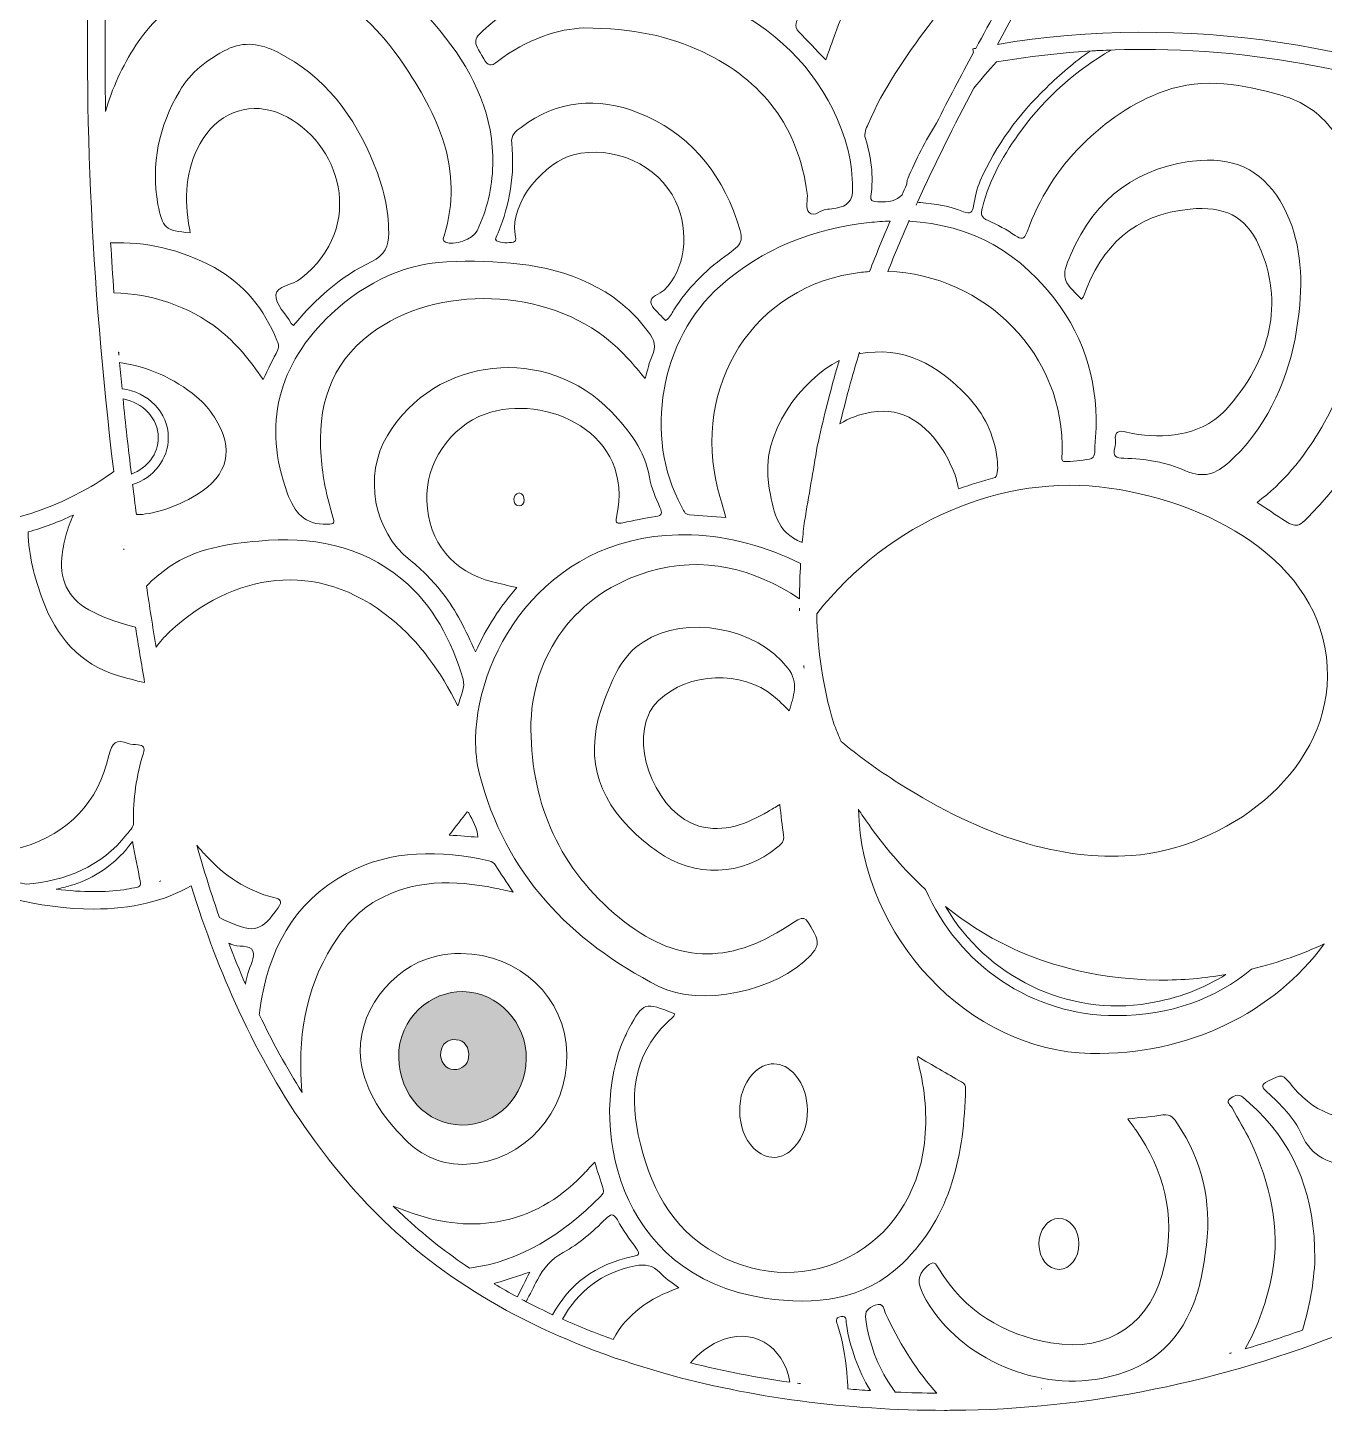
# Model space of a CAD drawing. Extents: x 705 to 8445, y -5934 to -84.
# Drawn here: x 1126 to 1759, y -5934 to -5258 of the extents above; entities that cross this region are included whole.
import ezdxf

# ---------------------------------------------------------------- set-up
doc = ezdxf.new("R2010")
doc.units = 0
doc.header["$MEASUREMENT"] = 0
doc.layers.add('Layer 1', color=7, linetype='Continuous')

# ---------------------------------------------------------------- blocks, each defined once
blk = doc.blocks.new('block 31')
at = {"layer": 'Layer 1', "lineweight": 0}
for points, knots in [([(2257.28, -3659.1), (2234.48, -3617.14), (2200.79, -3577.08), (2159.87, -3543.26), (2075.1, -3473.22), (1964.49, -3413.43), (1839.88, -3370.27), (1839.88, -3370.27), (1839.88, -3370.25), (1839.88, -3370.25), (1839.42, -3368.29), (1838.85, -3366.27), (1838.16, -3364.21), (1836.62, -3359.66), (1833.95, -3353.09), (1828.51, -3348.58), (1827.81, -3348), (1827.1, -3347.47), (1826.36, -3347), (1826.36, -3347), (1826.36, -3347), (1826.35, -3347), (1827.88, -3328.1), (1824.28, -3308.74), (1815.57, -3289.33), (1811.12, -3279.39), (1803.75, -3272.44), (1796.61, -3265.72), (1790.88, -3260.31), (1785.45, -3255.19), (1781.81, -3248.82), (1780.72, -3246.92), (1779.8, -3244.87), (1778.82, -3242.69), (1777.56, -3239.87), (1776.25, -3236.96), (1774.48, -3234.13), (1767.43, -3222.87), (1755.91, -3216.8), (1744.63, -3213.55), (1744.63, -3213.55), (1743.26, -3211.5), (1743.26, -3211.5), (1700.83, -3146.97), (1636.69, -3122.16), (1590.35, -3112.73), (1549.47, -3104.39), (1515.61, -3106.15), (1503.73, -3107.19), (1503.69, -3107.13), (1503.65, -3107.09), (1503.63, -3107.06), (1503.63, -3107.06), (1503.45, -3107.21), (1503.45, -3107.21), (1501.87, -3107.36), (1500.7, -3107.48), (1500, -3107.56), (1499.3, -3107.48), (1498.13, -3107.36), (1496.56, -3107.21), (1496.56, -3107.21), (1496.37, -3107.06), (1496.37, -3107.06), (1496.35, -3107.09), (1496.31, -3107.13), (1496.27, -3107.19), (1484.39, -3106.15), (1450.53, -3104.39), (1409.65, -3112.73), (1363.31, -3122.16), (1299.17, -3146.97), (1256.76, -3211.48), (1256.76, -3211.48), (1255.38, -3213.55), (1255.38, -3213.55), (1244.09, -3216.8), (1232.57, -3222.87), (1225.52, -3234.13), (1223.75, -3236.96), (1222.44, -3239.87), (1221.18, -3242.69), (1220.2, -3244.87), (1219.28, -3246.92), (1218.19, -3248.82), (1214.55, -3255.19), (1209.12, -3260.31), (1203.39, -3265.72), (1196.25, -3272.44), (1188.88, -3279.39), (1184.43, -3289.33), (1175.72, -3308.74), (1172.12, -3328.1), (1173.65, -3347), (1173.64, -3347), (1173.64, -3347), (1173.64, -3347), (1172.91, -3347.47), (1172.19, -3347.99), (1171.49, -3348.58), (1166.05, -3353.09), (1163.38, -3359.65), (1161.84, -3364.21), (1161.15, -3366.27), (1160.58, -3368.29), (1160.12, -3370.25), (1160.12, -3370.25), (1160.12, -3370.27), (1160.12, -3370.27), (1035.51, -3413.43), (924.9, -3473.22), (840.13, -3543.26), (799.22, -3577.08), (765.52, -3617.14), (742.72, -3659.1), (716.93, -3706.53), (704.78, -3755.81), (706.61, -3805.55), (708.34, -3852.44), (720.97, -3901.24), (744.18, -3950.56), (776.16, -4018.52), (826.78, -4084.15), (894.59, -4145.62), (939.27, -4186.12), (988.74, -4221.57), (1036.58, -4255.86), (1081.92, -4288.36), (1128.81, -4321.97), (1171.35, -4359.71), (1248.94, -4428.49), (1300.36, -4494.94), (1328.51, -4562.74), (1324.68, -4568.78), (1321.1, -4575.62), (1318.44, -4583.02), (1317.03, -4582.92), (1315.46, -4582.85), (1313.87, -4582.85), (1308, -4582.85), (1301.57, -4583.94), (1299.84, -4589.72), (1299.35, -4591.39), (1299.31, -4592.94), (1299.27, -4594.32), (1299.27, -4594.65), (1299.26, -4594.97), (1299.25, -4595.28), (1299.07, -4598.99), (1297.7, -4602.95), (1295.19, -4607.05), (1294.24, -4608.6), (1293.21, -4610.14), (1292.14, -4611.64), (1291.46, -4612.59), (1290.76, -4613.54), (1290.03, -4614.48), (1282.79, -4623.87), (1273.55, -4632.4), (1264.57, -4640.7), (1264.57, -4640.7), (1260.48, -4644.5), (1260.48, -4644.5), (1250.16, -4654.07), (1239.49, -4663.97), (1227.49, -4670.59), (1224.1, -4672.48), (1219.99, -4676.81), (1219.7, -4686.79), (1218.97, -4711.36), (1240.81, -4755.67), (1260.37, -4770.55), (1241.52, -4806.38), (1219.02, -4857.42), (1199.77, -4924.23), (1174.99, -5010.3), (1160.3, -5105.45), (1156.13, -5207.05), (1152.63, -5292.07), (1156.53, -5381.81), (1167.74, -5475.11), (1163.2, -5478.43), (1158.2, -5481.58), (1152.48, -5484.72), (1126.07, -5499.19), (1097.44, -5504.35), (1071.86, -5499.25), (1037.65, -5492.45), (1010.5, -5472.75), (991.16, -5440.72), (954.52, -5380.07), (953.85, -5285.76), (972.12, -5223.95), (991.72, -5157.67), (1030.95, -5091.38), (1095.59, -5015.32), (1100.04, -5010.08), (1104.54, -5004.87), (1109.05, -4999.66), (1133.44, -4971.39), (1158.65, -4942.17), (1176.47, -4908.58), (1200.61, -4863.05), (1206.18, -4814.98), (1191.73, -4776.7), (1191.73, -4776.7), (1181.23, -4748.9), (1181.23, -4748.9), (1181.23, -4748.9), (1183.66, -4778.52), (1183.66, -4778.52), (1186.59, -4814.26), (1171.98, -4846.76), (1159.22, -4867.74), (1139.1, -4900.81), (1110.97, -4928.95), (1083.75, -4956.17), (1072.54, -4967.4), (1060.93, -4979.02), (1050.06, -4990.8), (985.75, -5060.52), (939.06, -5124.07), (907.3, -5185.11), (864.56, -5267.19), (849.07, -5345.56), (861.27, -5418), (881.01, -5535.4), (980.35, -5627.87), (1070.03, -5667.42), (1102.26, -5681.63), (1132.31, -5688.81), (1157.87, -5688.81), (1176.42, -5688.81), (1192.6, -5685.03), (1205.52, -5677.4), (1205.52, -5677.42), (1205.52, -5677.42), (1205.52, -5677.42), (1212.39, -5699.36), (1220.21, -5719.79), (1228.89, -5738.56), (1249.15, -5782.32), (1274.96, -5818.69), (1305.6, -5846.65), (1339.33, -5877.45), (1383.39, -5900.64), (1436.58, -5915.59), (1478.92, -5927.49), (1526.09, -5933.71), (1573.63, -5933.71), (1577.09, -5933.71), (1580.56, -5933.68), (1584.02, -5933.61), (1715.27, -5931.1), (1847.15, -5876.35), (1945.85, -5783.41), (1983.5, -5747.95), (2012.68, -5707.49), (2030.23, -5666.4), (2050.52, -5618.94), (2055.69, -5571.02), (2045.64, -5523.97), (2025.77, -5431.09), (1963.25, -5354), (1869.6, -5306.89), (1787.63, -5265.67), (1689.88, -5251.14), (1599.49, -5266.42), (1605.66, -5255.1), (1611.89, -5243.86), (1618.09, -5232.7), (1636.91, -5198.83), (1656.35, -5163.79), (1673.14, -5127.91), (1710.23, -5048.64), (1732.26, -4977.48), (1740.49, -4910.34), (1745.6, -4868.73), (1747.15, -4816.91), (1734.72, -4770.08), (1753.98, -4755.61), (1775.54, -4712.46), (1775.54, -4687.69), (1775.54, -4687.28), (1775.54, -4686.88), (1775.53, -4686.48), (1775.23, -4676.52), (1771.13, -4672.21), (1767.74, -4670.33), (1755.74, -4663.73), (1745.07, -4653.85), (1734.75, -4644.31), (1734.75, -4644.31), (1730.65, -4640.52), (1730.65, -4640.52), (1719.35, -4630.12), (1707.67, -4619.36), (1700.02, -4606.97), (1697.52, -4602.89), (1696.16, -4598.95), (1695.98, -4595.25), (1695.96, -4594.94), (1695.95, -4594.61), (1695.95, -4594.29), (1695.92, -4592.92), (1695.87, -4591.37), (1695.38, -4589.7), (1693.66, -4583.98), (1687.32, -4582.87), (1681.49, -4582.85), (1678.84, -4575.53), (1675.29, -4568.75), (1671.49, -4562.74), (1699.63, -4494.94), (1751.06, -4428.49), (1828.65, -4359.71), (1871.19, -4321.97), (1918.08, -4288.36), (1963.42, -4255.86), (2011.26, -4221.57), (2060.73, -4186.12), (2105.41, -4145.62), (2173.22, -4084.15), (2223.84, -4018.52), (2255.82, -3950.56), (2279.03, -3901.24), (2291.66, -3852.45), (2293.39, -3805.55), (2295.22, -3755.81), (2283.07, -3706.53), (2257.28, -3659.1)], [0, 0, 0, 0, 1, 1, 1, 2, 2, 2, 3, 3, 3, 4, 4, 4, 5, 5, 5, 6, 6, 6, 7, 7, 7, 8, 8, 8, 9, 9, 9, 10, 10, 10, 11, 11, 11, 12, 12, 12, 13, 13, 13, 14, 14, 14, 15, 15, 15, 16, 16, 16, 17, 17, 17, 18, 18, 18, 19, 19, 19, 20, 20, 20, 21, 21, 21, 22, 22, 22, 23, 23, 23, 24, 24, 24, 25, 25, 25, 26, 26, 26, 27, 27, 27, 28, 28, 28, 29, 29, 29, 30, 30, 30, 31, 31, 31, 32, 32, 32, 33, 33, 33, 34, 34, 34, 35, 35, 35, 36, 36, 36, 37, 37, 37, 38, 38, 38, 39, 39, 39, 40, 40, 40, 41, 41, 41, 42, 42, 42, 43, 43, 43, 44, 44, 44, 45, 45, 45, 46, 46, 46, 47, 47, 47, 48, 48, 48, 49, 49, 49, 50, 50, 50, 51, 51, 51, 52, 52, 52, 53, 53, 53, 54, 54, 54, 55, 55, 55, 56, 56, 56, 57, 57, 57, 58, 58, 58, 59, 59, 59, 60, 60, 60, 61, 61, 61, 62, 62, 62, 63, 63, 63, 64, 64, 64, 65, 65, 65, 66, 66, 66, 67, 67, 67, 68, 68, 68, 69, 69, 69, 70, 70, 70, 71, 71, 71, 72, 72, 72, 73, 73, 73, 74, 74, 74, 75, 75, 75, 76, 76, 76, 77, 77, 77, 78, 78, 78, 79, 79, 79, 80, 80, 80, 81, 81, 81, 82, 82, 82, 83, 83, 83, 84, 84, 84, 85, 85, 85, 86, 86, 86, 87, 87, 87, 88, 88, 88, 89, 89, 89, 90, 90, 90, 91, 91, 91, 92, 92, 92, 93, 93, 93, 94, 94, 94, 95, 95, 95, 96, 96, 96, 97, 97, 97, 98, 98, 98, 99, 99, 99, 100, 100, 100, 101, 101, 101, 102, 102, 102, 103, 103, 103, 104, 104, 104, 105, 105, 105, 106, 106, 106, 107, 107, 107, 108, 108, 108, 109, 109, 109, 110, 110, 110, 110]), ([(1650.2, -5155.67), (1622.58, -5162.27), (1595.79, -5174.5), (1569.93, -5192.2), (1544.29, -5209.74), (1529.04, -5235.76), (1518.9, -5264.8), (1517.92, -5267.6), (1516.91, -5270.4), (1515.62, -5274.03), (1510.8, -5268.97), (1506.73, -5264.51), (1502.43, -5260.28), (1499.63, -5257.51), (1501.72, -5254.91), (1502.47, -5252.45), (1509.75, -5228.83), (1523.07, -5208.66), (1539.93, -5191.05), (1575.49, -5153.9), (1617.1, -5133.08), (1664.03, -5127.63), (1659.59, -5137.03), (1654.95, -5146.37), (1650.2, -5155.67)], [0, 0, 0, 0, 1, 1, 1, 2, 2, 2, 3, 3, 3, 4, 4, 4, 5, 5, 5, 6, 6, 6, 7, 7, 7, 8, 8, 8, 8]), ([(1610.79, -5228.66), (1603.5, -5241.78), (1596.16, -5254.99), (1588.93, -5268.35), (1588.46, -5268.44), (1587.98, -5268.53), (1587.5, -5268.63), (1587.5, -5268.63), (1587.85, -5270.34), (1587.85, -5270.34), (1581.69, -5281.75), (1575.63, -5293.25), (1569.74, -5304.88), (1564.36, -5313.45), (1559.64, -5322.52), (1555.69, -5332.17), (1555.62, -5332.36), (1555.49, -5332.54), (1555.47, -5332.73), (1555.38, -5333.55), (1555.25, -5334.31), (1555.1, -5335.01), (1554.36, -5336.62), (1553.62, -5338.22), (1552.89, -5339.83), (1550.41, -5342.8), (1546.33, -5343.62), (1541.11, -5343.33), (1538.32, -5343.16), (1537.33, -5342.93), (1537.69, -5340.33), (1539.04, -5330.76), (1537.84, -5321.46), (1535.01, -5312.32), (1534.19, -5309.7), (1535.39, -5307.62), (1536.33, -5305.4), (1543.71, -5288), (1554.44, -5272.66), (1565.62, -5257.6), (1580.94, -5236.96), (1599.58, -5219.96), (1621.52, -5206.59), (1622.26, -5206.13), (1623, -5205.69), (1623.74, -5205.26), (1619.42, -5213.11), (1615.09, -5220.91), (1610.79, -5228.66)], [0, 0, 0, 0, 1, 1, 1, 2, 2, 2, 3, 3, 3, 4, 4, 4, 5, 5, 5, 6, 6, 6, 7, 7, 7, 8, 8, 8, 9, 9, 9, 10, 10, 10, 11, 11, 11, 12, 12, 12, 13, 13, 13, 14, 14, 14, 15, 15, 15, 16, 16, 16, 16]), ([(1163.61, -5249.57), (1169.31, -5242.86), (1175.83, -5236.69), (1183.19, -5231.1), (1200.08, -5218.28), (1220.2, -5217.49), (1236.92, -5216.25), (1278.32, -5216.12), (1307.14, -5233.78), (1329.89, -5263.15), (1344.1, -5281.49), (1353.55, -5301.57), (1352.94, -5325.33), (1352.65, -5336.55), (1350.18, -5347.31), (1345.29, -5357.45), (1343.23, -5361.74), (1333.91, -5364.99), (1329.79, -5362.98), (1328.18, -5362.19), (1328.83, -5361.03), (1329.16, -5359.96), (1339.06, -5327.62), (1326.15, -5300.73), (1308.63, -5275.13), (1298.36, -5260.12), (1285.82, -5247.29), (1268.95, -5239.69), (1236.59, -5225.11), (1197.92, -5236.57), (1178.57, -5266.81), (1171.89, -5277.25), (1166.82, -5288.03), (1163.76, -5299.15), (1163.45, -5282.2), (1163.41, -5265.68), (1163.61, -5249.57)], [0, 0, 0, 0, 1, 1, 1, 2, 2, 2, 3, 3, 3, 4, 4, 4, 5, 5, 5, 6, 6, 6, 7, 7, 7, 8, 8, 8, 9, 9, 9, 10, 10, 10, 11, 11, 11, 12, 12, 12, 12]), ([(1520.65, -5346.4), (1519.26, -5346.62), (1517.86, -5346.87), (1516.45, -5346.91), (1513.3, -5346.99), (1510.2, -5351.06), (1507.55, -5348.6), (1505.35, -5346.54), (1506.98, -5342.43), (1506.56, -5339.26), (1502.25, -5306.83), (1484.96, -5283.99), (1455.55, -5270.11), (1439.07, -5262.32), (1421.69, -5258.51), (1397.5, -5258.39), (1385.63, -5258.72), (1369.32, -5263.68), (1355.22, -5274.82), (1351.97, -5277.38), (1350.6, -5276.98), (1348.55, -5273.54), (1342.95, -5264.14), (1342.82, -5264.26), (1351, -5257.22), (1370.47, -5240.41), (1393.06, -5231.62), (1418.75, -5233.54), (1439.88, -5235.11), (1459.63, -5241.9), (1477.77, -5253.36), (1502.37, -5268.88), (1518.97, -5290.14), (1526.58, -5318.27), (1528.23, -5324.33), (1528.61, -5330.51), (1528.77, -5336.8), (1528.91, -5342.85), (1526.13, -5345.56), (1520.65, -5346.4)], [0, 0, 0, 0, 1, 1, 1, 2, 2, 2, 3, 3, 3, 4, 4, 4, 5, 5, 5, 6, 6, 6, 7, 7, 7, 8, 8, 8, 9, 9, 9, 10, 10, 10, 11, 11, 11, 12, 12, 12, 13, 13, 13, 13]), ([(1249.94, -5300.72), (1235.24, -5294.02), (1220.26, -5298.82), (1211.51, -5312.41), (1203.27, -5325.19), (1202, -5339.13), (1204.3, -5353.71), (1204.54, -5355.26), (1204.81, -5356.81), (1205.07, -5358.43), (1192.93, -5357.44), (1191.46, -5356.12), (1189.36, -5344.59), (1185.76, -5324.84), (1189.86, -5306.46), (1199.79, -5289.35), (1205.2, -5280.03), (1213.68, -5273.66), (1223.12, -5268.85), (1231.3, -5264.7), (1239.76, -5266.18), (1247.61, -5270.12), (1271.03, -5281.86), (1285.45, -5301.51), (1295.02, -5325.19), (1299.36, -5335.9), (1302.15, -5347.02), (1302.07, -5358.69), (1302.03, -5364.89), (1300.28, -5369.45), (1293.8, -5372.52), (1278.67, -5379.68), (1266.37, -5390.72), (1255.61, -5403.74), (1254.78, -5403.02), (1254.59, -5402.91), (1254.5, -5402.75), (1251.75, -5398.08), (1246.7, -5393.26), (1246.95, -5388.75), (1247.2, -5384.37), (1255.13, -5384.07), (1259.17, -5380.86), (1291.52, -5355.2), (1278.42, -5313.7), (1249.94, -5300.72)], [0, 0, 0, 0, 1, 1, 1, 2, 2, 2, 3, 3, 3, 4, 4, 4, 5, 5, 5, 6, 6, 6, 7, 7, 7, 8, 8, 8, 9, 9, 9, 10, 10, 10, 11, 11, 11, 12, 12, 12, 13, 13, 13, 14, 14, 14, 15, 15, 15, 15]), ([(1670.71, -5268.88), (1702.98, -5268.88), (1735.49, -5272.48), (1767.16, -5279.52), (1767.14, -5279.51), (1767.13, -5279.51), (1767.12, -5279.5), (1768.6, -5279.83), (1770.07, -5280.16), (1771.54, -5280.51), (1770.08, -5280.18), (1768.61, -5279.84), (1767.16, -5279.52), (1787.92, -5294.73), (1800.44, -5316.78), (1804.19, -5344.38), (1812.06, -5402.42), (1793.29, -5452.96), (1753.14, -5495.47), (1745.85, -5503.18), (1745.54, -5502.89), (1736.98, -5497.2), (1733.64, -5494.98), (1730.29, -5492.77), (1726.39, -5490.18), (1752.18, -5470.63), (1764.68, -5443.16), (1775.56, -5414.71), (1781.28, -5399.76), (1786.14, -5384.45), (1784.98, -5368.19), (1783.43, -5346.21), (1776.44, -5325.99), (1763.16, -5308.2), (1756.91, -5299.81), (1748.4, -5294.17), (1738.55, -5291.4), (1719.65, -5286.11), (1700.71, -5282.14), (1681.03, -5289.22), (1665.4, -5294.84), (1652.45, -5303.99), (1640.88, -5315.42), (1628.66, -5327.49), (1619.91, -5341.92), (1613.99, -5357.97), (1612.5, -5362.03), (1611.26, -5361.75), (1608.19, -5359.74), (1603.99, -5356.99), (1599.58, -5354.42), (1594.95, -5352.5), (1591.4, -5351.03), (1591.4, -5349.41), (1592.23, -5346.11), (1595.73, -5331.92), (1602.87, -5319.7), (1611.41, -5308.09), (1623.27, -5291.95), (1637.92, -5279.19), (1655.02, -5269.19), (1651.62, -5269.31), (1648.21, -5269.47), (1644.82, -5269.68), (1637.23, -5274.93), (1630.21, -5281.06), (1623.43, -5287.58), (1609.7, -5300.77), (1598.81, -5315.71), (1591.13, -5333.05), (1589.4, -5336.97), (1588.55, -5341.12), (1587.86, -5345.29), (1587.36, -5348.37), (1586.22, -5349.6), (1583, -5348.22), (1576.29, -5345.31), (1569.07, -5344.35), (1561.89, -5343.67), (1561.34, -5343.62), (1560.85, -5343.54), (1560.43, -5343.45), (1560.2, -5343.92), (1559.99, -5344.4), (1559.76, -5344.88), (1559.98, -5344.4), (1560.19, -5343.92), (1560.41, -5343.45), (1560.42, -5343.45), (1560.42, -5343.45), (1560.43, -5343.45), (1569.03, -5324.55), (1578.36, -5306.03), (1588.01, -5287.78), (1591.52, -5283.36), (1595.18, -5279.1), (1598.99, -5275.01), (1622.45, -5270.91), (1646.5, -5268.88), (1670.71, -5268.88)], [0, 0, 0, 0, 1, 1, 1, 2, 2, 2, 3, 3, 3, 4, 4, 4, 5, 5, 5, 6, 6, 6, 7, 7, 7, 8, 8, 8, 9, 9, 9, 10, 10, 10, 11, 11, 11, 12, 12, 12, 13, 13, 13, 14, 14, 14, 15, 15, 15, 16, 16, 16, 17, 17, 17, 18, 18, 18, 19, 19, 19, 20, 20, 20, 21, 21, 21, 22, 22, 22, 23, 23, 23, 24, 24, 24, 25, 25, 25, 26, 26, 26, 27, 27, 27, 28, 28, 28, 29, 29, 29, 30, 30, 30, 31, 31, 31, 32, 32, 32, 33, 33, 33, 33]), ([(1362.17, -5314.69), (1361.72, -5310.5), (1364.27, -5308.87), (1366.74, -5306.96), (1384.39, -5293.4), (1404.3, -5292.03), (1423.95, -5299.78), (1447.99, -5309.26), (1463.89, -5327.66), (1472.15, -5352.29), (1475.8, -5363.16), (1475.45, -5363.39), (1466.32, -5369.98), (1456.43, -5377.1), (1448.08, -5385.8), (1441.43, -5396.07), (1440.25, -5397.9), (1439.5, -5400.09), (1437.34, -5401.26), (1436.6, -5400.55), (1436.28, -5400.28), (1436.03, -5399.99), (1433.96, -5397.5), (1430.56, -5395.2), (1430.2, -5392.49), (1429.79, -5389.36), (1434.48, -5388.57), (1436.68, -5386.46), (1446.84, -5376.76), (1449.32, -5358.19), (1442.27, -5343.05), (1433.96, -5325.21), (1411.54, -5315.37), (1392.41, -5320.32), (1378.84, -5323.83), (1361.17, -5342.98), (1363.89, -5359.34), (1364.1, -5360.55), (1364.93, -5362.58), (1363.05, -5362.95), (1360.32, -5363.49), (1357.28, -5363.62), (1354.82, -5362.3), (1353.58, -5361.62), (1355.03, -5359.71), (1355.54, -5358.48), (1361.28, -5344.41), (1363.79, -5329.81), (1362.17, -5314.69)], [0, 0, 0, 0, 1, 1, 1, 2, 2, 2, 3, 3, 3, 4, 4, 4, 5, 5, 5, 6, 6, 6, 7, 7, 7, 8, 8, 8, 9, 9, 9, 10, 10, 10, 11, 11, 11, 12, 12, 12, 13, 13, 13, 14, 14, 14, 15, 15, 15, 16, 16, 16, 16]), ([(1712.68, -5470.45), (1706.52, -5476.27), (1700.15, -5478.6), (1691.44, -5474.67), (1682.07, -5470.45), (1671.71, -5468.84), (1661.34, -5468.61), (1657.4, -5468.53), (1655.58, -5467.6), (1656.86, -5463.39), (1657.2, -5462.25), (1657.26, -5460.96), (1657.14, -5459.78), (1656.71, -5455.26), (1658.81, -5454.94), (1662.61, -5455.81), (1670.3, -5457.59), (1678.13, -5458.23), (1686.05, -5457.15), (1695.8, -5455.82), (1704.42, -5452.08), (1711.08, -5444.86), (1733.15, -5420.9), (1739.79, -5392.35), (1727.31, -5364.63), (1720.78, -5350.16), (1709.97, -5345.29), (1693.63, -5346.87), (1666.25, -5349.51), (1650.37, -5364.86), (1641.55, -5389.51), (1641.37, -5390), (1640.95, -5390.42), (1640.62, -5390.88), (1631.1, -5381.64), (1630.5, -5380.19), (1635.33, -5369.08), (1647.36, -5341.39), (1668.32, -5325.52), (1698.63, -5323.08), (1716.96, -5321.6), (1730.66, -5329.47), (1739.27, -5345.74), (1747.82, -5361.89), (1748.77, -5379.26), (1746.87, -5397.02), (1744.34, -5420.79), (1736.8, -5442.63), (1721.52, -5461.36), (1718.86, -5464.63), (1715.75, -5467.55), (1712.68, -5470.45)], [0, 0, 0, 0, 1, 1, 1, 2, 2, 2, 3, 3, 3, 4, 4, 4, 5, 5, 5, 6, 6, 6, 7, 7, 7, 8, 8, 8, 9, 9, 9, 10, 10, 10, 11, 11, 11, 12, 12, 12, 13, 13, 13, 14, 14, 14, 15, 15, 15, 16, 16, 16, 17, 17, 17, 17]), ([(1536.99, -5377.44), (1535.7, -5377.52), (1534.42, -5377.62), (1533.13, -5377.76), (1479.97, -5383.59), (1449.93, -5434.22), (1462.97, -5483.9), (1464.14, -5488.33), (1465.44, -5492.74), (1466.77, -5497.53), (1460.68, -5497.12), (1454.89, -5496.75), (1449.1, -5496.29), (1446.61, -5496.1), (1446.1, -5493.85), (1445.17, -5492.15), (1426.43, -5458.11), (1434.82, -5410.1), (1464, -5384.46), (1484.85, -5366.15), (1509.44, -5356.34), (1536.78, -5353.43), (1540.29, -5353.06), (1543.75, -5352.83), (1547.14, -5352.74), (1543.6, -5360.89), (1540.2, -5369.12), (1536.99, -5377.44)], [0, 0, 0, 0, 1, 1, 1, 2, 2, 2, 3, 3, 3, 4, 4, 4, 5, 5, 5, 6, 6, 6, 7, 7, 7, 8, 8, 8, 9, 9, 9, 9]), ([(1556.19, -5352.85), (1556.28, -5352.67), (1556.36, -5352.48), (1556.45, -5352.3), (1556.37, -5352.48), (1556.29, -5352.66), (1556.21, -5352.85), (1586.31, -5354.36), (1611.32, -5367.83), (1630.19, -5394.5), (1644.64, -5414.91), (1649.59, -5438.11), (1647.12, -5462.9), (1646.91, -5465.07), (1647.64, -5468.36), (1644.52, -5468.99), (1640.4, -5469.83), (1636.14, -5470.21), (1631.96, -5470.19), (1630.56, -5470.18), (1631, -5467.85), (1631.06, -5466.48), (1632.91, -5418.12), (1593.18, -5378.96), (1546.01, -5377.29), (1549.24, -5369.07), (1552.65, -5360.92), (1556.21, -5352.85), (1556.21, -5352.85), (1556.19, -5352.85), (1556.19, -5352.85)], [0, 0, 0, 0, 1, 1, 1, 2, 2, 2, 3, 3, 3, 4, 4, 4, 5, 5, 5, 6, 6, 6, 7, 7, 7, 8, 8, 8, 9, 9, 9, 10, 10, 10, 10]), ([(1166.23, -5363.37), (1183.32, -5362.77), (1200.26, -5366.4), (1216.9, -5375.48), (1231.45, -5383.4), (1241.24, -5395.75), (1247.47, -5411), (1248.08, -5412.48), (1248.75, -5413.91), (1247.89, -5415.62), (1245.56, -5420.21), (1243.33, -5424.86), (1240.72, -5430.18), (1234.31, -5420.65), (1227.52, -5412.29), (1218.87, -5405.55), (1204.32, -5394.2), (1185.99, -5388.17), (1167.81, -5387.78), (1167.22, -5379.56), (1166.7, -5371.42), (1166.23, -5363.37)], [0, 0, 0, 0, 1, 1, 1, 2, 2, 2, 3, 3, 3, 4, 4, 4, 5, 5, 5, 6, 6, 6, 7, 7, 7, 7]), ([(1269.03, -5467.77), (1269.78, -5477.85), (1271.79, -5487.73), (1274.85, -5497.34), (1275.82, -5500.4), (1275.51, -5500.67), (1272.12, -5500.81), (1260.92, -5501.26), (1256.06, -5495.15), (1252.51, -5485.45), (1240.53, -5452.77), (1247.75, -5422.56), (1274.14, -5398.05), (1291.3, -5382.11), (1310.97, -5372.72), (1334.98, -5372.41), (1359.06, -5372.1), (1382.55, -5373.51), (1404.25, -5385.26), (1414.16, -5390.62), (1422.33, -5397.96), (1429.08, -5406.99), (1431.85, -5410.68), (1432.92, -5414.16), (1430.81, -5418.62), (1429.3, -5421.8), (1428.65, -5425.37), (1427.36, -5429.6), (1421.82, -5422.93), (1416.65, -5416.87), (1410.52, -5411.69), (1379.13, -5385.26), (1325.79, -5383.31), (1293.17, -5407.8), (1273.15, -5422.83), (1267.26, -5443.86), (1269.03, -5467.77)], [0, 0, 0, 0, 1, 1, 1, 2, 2, 2, 3, 3, 3, 4, 4, 4, 5, 5, 5, 6, 6, 6, 7, 7, 7, 8, 8, 8, 9, 9, 9, 10, 10, 10, 11, 11, 11, 12, 12, 12, 12]), ([(1170.27, -5418.28), (1170.22, -5417.8), (1170.17, -5417.32), (1170.13, -5416.84), (1170.13, -5416.84), (1170.15, -5416.84), (1170.15, -5416.84), (1170.18, -5417.32), (1170.22, -5417.8), (1170.27, -5418.28)], [0, 0, 0, 0, 1, 1, 1, 2, 2, 2, 3, 3, 3, 3]), ([(1301.45, -5457.42), (1324.74, -5418.56), (1379.25, -5412.79), (1410.92, -5445.98), (1419.6, -5455.06), (1427.29, -5464.78), (1429.45, -5477.88), (1430.29, -5482.98), (1432.64, -5487.86), (1434.63, -5492.69), (1435.7, -5495.3), (1435.9, -5496.59), (1432.53, -5497.07), (1427.15, -5497.84), (1421.82, -5498.96), (1416.5, -5500.1), (1414, -5500.63), (1412.58, -5500.72), (1413.35, -5497.37), (1422.82, -5456), (1378.36, -5436.6), (1349.18, -5446.99), (1332.18, -5453.04), (1319.82, -5471.49), (1320.69, -5489.44), (1321.68, -5509.79), (1333.33, -5524.1), (1352.86, -5528.98), (1356.5, -5529.89), (1360.16, -5530.72), (1364.69, -5531.81), (1356.36, -5541.34), (1349.99, -5551.23), (1344.52, -5563.18), (1339.55, -5552.4), (1335.08, -5543.03), (1328.64, -5534.75), (1323.9, -5528.66), (1318.61, -5523.2), (1312.54, -5518.42), (1294.62, -5504.39), (1289.69, -5477.05), (1301.45, -5457.42)], [0, 0, 0, 0, 1, 1, 1, 2, 2, 2, 3, 3, 3, 4, 4, 4, 5, 5, 5, 6, 6, 6, 7, 7, 7, 8, 8, 8, 9, 9, 9, 10, 10, 10, 11, 11, 11, 12, 12, 12, 13, 13, 13, 14, 14, 14, 14]), ([(1531.86, -5417.62), (1531.94, -5417.36), (1532.02, -5417.09), (1532.11, -5416.84), (1532.02, -5417.11), (1531.95, -5417.36), (1531.87, -5417.62), (1553.57, -5413.47), (1570.44, -5422.96), (1584.85, -5438.27), (1592.87, -5446.78), (1598.02, -5457.05), (1599.34, -5468.92), (1599.85, -5473.54), (1599.79, -5476.12), (1598.39, -5478.05), (1592.38, -5479.54), (1586.43, -5481.4), (1580.57, -5483.6), (1579.9, -5481.57), (1579.63, -5478.72), (1578.78, -5476.69), (1577.06, -5472.62), (1575.38, -5468.43), (1572.96, -5464.77), (1564.69, -5452.27), (1554.02, -5443.45), (1537.87, -5446.13), (1532.02, -5447.11), (1526.93, -5449.02), (1522.57, -5451.75), (1524.46, -5443.95), (1526.42, -5436.54), (1528.32, -5429.66), (1529.45, -5425.63), (1530.64, -5421.62), (1531.87, -5417.62), (1531.87, -5417.62), (1531.86, -5417.62), (1531.86, -5417.62)], [0, 0, 0, 0, 1, 1, 1, 2, 2, 2, 3, 3, 3, 4, 4, 4, 5, 5, 5, 6, 6, 6, 7, 7, 7, 8, 8, 8, 9, 9, 9, 10, 10, 10, 11, 11, 11, 12, 12, 12, 13, 13, 13, 13]), ([(1194.41, -5458.44), (1194.33, -5446.18), (1184.55, -5436.18), (1171.79, -5434.62), (1171.38, -5430.35), (1170.97, -5426.09), (1170.59, -5421.86), (1184.4, -5423.8), (1197.03, -5429.34), (1208.24, -5438.56), (1211.69, -5441.39), (1214.53, -5444.81), (1216.92, -5448.58), (1226.81, -5464.2), (1223.91, -5476.73), (1208.19, -5486.45), (1197.69, -5492.94), (1186.05, -5496.16), (1178.83, -5496.14), (1178.19, -5491.21), (1177.58, -5486.32), (1176.97, -5481.44), (1187.17, -5478.12), (1194.47, -5469.08), (1194.41, -5458.44)], [0, 0, 0, 0, 1, 1, 1, 2, 2, 2, 3, 3, 3, 4, 4, 4, 5, 5, 5, 6, 6, 6, 7, 7, 7, 8, 8, 8, 8]), ([(1504.13, -5509.67), (1491.24, -5505.17), (1489.83, -5493.11), (1487.85, -5482.12), (1483.23, -5456.55), (1503.87, -5430.12), (1522.18, -5420.89), (1521.54, -5423.07), (1520.89, -5425.24), (1520.28, -5427.43), (1517.31, -5438.11), (1514.25, -5450), (1511.51, -5462.74), (1509.44, -5474.91), (1507.35, -5487.08), (1505.27, -5499.25), (1504.84, -5502.69), (1504.46, -5506.16), (1504.13, -5509.67)], [0, 0, 0, 0, 1, 1, 1, 2, 2, 2, 3, 3, 3, 4, 4, 4, 5, 5, 5, 6, 6, 6, 6]), ([(1172.28, -5439.62), (1181.99, -5441.34), (1189.43, -5449.11), (1189.51, -5458.42), (1189.59, -5466.45), (1184.11, -5473.44), (1176.36, -5476.39), (1174.86, -5463.97), (1173.5, -5451.71), (1172.28, -5439.62)], [0, 0, 0, 0, 1, 1, 1, 2, 2, 2, 3, 3, 3, 3]), ([(1665.05, -5662.68), (1630.64, -5665.32), (1592.48, -5653.52), (1551.63, -5627.58), (1540.57, -5620.55), (1531.25, -5613.81), (1523.18, -5606.99), (1521.91, -5604.12), (1520.96, -5601.81), (1520.34, -5600.2), (1519.71, -5598.59), (1519.4, -5597.67), (1519.38, -5597.61), (1514.14, -5580.32), (1511.72, -5562.38), (1511.23, -5544.54), (1546.46, -5499.72), (1602.22, -5475.68), (1654.06, -5483.13), (1707.51, -5490.84), (1761.24, -5522.33), (1760.76, -5575.29), (1760.33, -5623.19), (1710.93, -5659.14), (1665.05, -5662.68)], [0, 0, 0, 0, 1, 1, 1, 2, 2, 2, 3, 3, 3, 4, 4, 4, 5, 5, 5, 6, 6, 6, 7, 7, 7, 8, 8, 8, 8]), ([(1368.31, -5489.05), (1368.29, -5490.59), (1367.33, -5491.83), (1365.78, -5491.82), (1363.75, -5491.79), (1363.18, -5490.06), (1363.3, -5488.44), (1363.38, -5487.08), (1364.06, -5485.76), (1365.85, -5485.55), (1367.61, -5486), (1368.32, -5487.38), (1368.31, -5489.05)], [0, 0, 0, 0, 1, 1, 1, 2, 2, 2, 3, 3, 3, 4, 4, 4, 4]), ([(1169.63, -5574.69), (1151.02, -5569.24), (1139.65, -5555.62), (1133.07, -5537.92), (1129.03, -5527.07), (1126.05, -5516), (1125.93, -5504.61), (1133.35, -5502.51), (1140.74, -5499.74), (1148, -5496.33), (1146.51, -5499.57), (1145.28, -5502.94), (1144.34, -5506.42), (1143.41, -5509.91), (1142.77, -5513.51), (1142.41, -5517.22), (1141.26, -5529.42), (1146.5, -5538.37), (1157.51, -5543.69), (1164.28, -5546.95), (1171.24, -5549.44), (1178.35, -5551.14), (1179.79, -5560.11), (1181.28, -5569.11), (1182.83, -5578.13), (1178.44, -5577.3), (1174, -5575.97), (1169.63, -5574.69)], [0, 0, 0, 0, 1, 1, 1, 2, 2, 2, 3, 3, 3, 4, 4, 4, 5, 5, 5, 6, 6, 6, 7, 7, 7, 8, 8, 8, 9, 9, 9, 9]), ([(1434.12, -5726.65), (1390.44, -5704.3), (1359.04, -5671.57), (1346.45, -5622.97), (1344.99, -5617.33), (1344.48, -5611.46), (1344.54, -5605.58), (1345.3, -5561.34), (1381.24, -5503.64), (1450.07, -5506.03), (1469.16, -5506.7), (1486.72, -5511.93), (1503.35, -5519.93), (1502.99, -5525.67), (1502.82, -5531.45), (1502.82, -5537.26), (1480.34, -5522.42), (1456.01, -5516.03), (1429.15, -5523.96), (1394.07, -5534.3), (1371.28, -5564.39), (1371.56, -5601.05), (1371.86, -5638.13), (1385.96, -5669.49), (1414.86, -5693.16), (1442.04, -5715.43), (1467.8, -5716.24), (1497.18, -5697.1), (1505.54, -5691.66), (1505.2, -5691.85), (1510, -5700.39), (1512.61, -5705.05), (1511.58, -5707.83), (1508.26, -5711.41), (1491.71, -5729.12), (1453.99, -5736.83), (1434.12, -5726.65)], [0, 0, 0, 0, 1, 1, 1, 2, 2, 2, 3, 3, 3, 4, 4, 4, 5, 5, 5, 6, 6, 6, 7, 7, 7, 8, 8, 8, 9, 9, 9, 10, 10, 10, 11, 11, 11, 12, 12, 12, 12]), ([(1195, -5553.46), (1192.46, -5555.84), (1190.27, -5558.33), (1188.42, -5560.92), (1186.77, -5550.86), (1185.2, -5540.9), (1183.74, -5531.03), (1187, -5527.66), (1190.7, -5524.51), (1194.9, -5521.63), (1208.02, -5512.65), (1223.29, -5510.38), (1238.59, -5509.03), (1264.08, -5506.8), (1288.14, -5510.73), (1308.57, -5527.71), (1324.02, -5540.57), (1332.78, -5557.64), (1338.4, -5576.52), (1339.59, -5580.52), (1337.37, -5584.32), (1335.91, -5589.6), (1327.28, -5572.54), (1317.16, -5558.38), (1303.35, -5547.07), (1266.79, -5517.1), (1225.49, -5524.96), (1195, -5553.46)], [0, 0, 0, 0, 1, 1, 1, 2, 2, 2, 3, 3, 3, 4, 4, 4, 5, 5, 5, 6, 6, 6, 7, 7, 7, 8, 8, 8, 9, 9, 9, 9]), ([(1172.71, -5513.41), (1172.69, -5513.23), (1172.66, -5513.07), (1172.64, -5512.89), (1172.65, -5512.95), (1172.66, -5513.02), (1172.68, -5513.08), (1172.69, -5513.19), (1172.7, -5513.31), (1172.71, -5513.41)], [0, 0, 0, 0, 1, 1, 1, 2, 2, 2, 3, 3, 3, 3]), ([(1453.62, -5648.26), (1466.06, -5651.79), (1477.02, -5647.15), (1487.57, -5641.12), (1489.27, -5640.14), (1490.92, -5639.08), (1493.18, -5637.7), (1493.83, -5643.16), (1494.33, -5648.06), (1495.02, -5652.93), (1495.41, -5655.57), (1493.97, -5656.99), (1492.19, -5658.47), (1474.81, -5672.85), (1451.68, -5673.78), (1433.38, -5660.68), (1429.79, -5658.1), (1426.24, -5655.38), (1422.99, -5652.38), (1402.73, -5633.75), (1397.59, -5612.22), (1407.52, -5586.53), (1411.66, -5575.81), (1415.98, -5565.12), (1426.36, -5558.38), (1447.35, -5544.77), (1481.83, -5551.27), (1497.07, -5571.06), (1502.82, -5578.53), (1499.76, -5584.75), (1497.78, -5591.97), (1495.02, -5589.38), (1492.7, -5586.95), (1490.15, -5584.82), (1474.85, -5572.02), (1448.29, -5573.06), (1433.95, -5586.94), (1432.05, -5588.78), (1430.45, -5590.81), (1429.3, -5593.22), (1420.47, -5611.63), (1434.07, -5642.72), (1453.62, -5648.26)], [0, 0, 0, 0, 1, 1, 1, 2, 2, 2, 3, 3, 3, 4, 4, 4, 5, 5, 5, 6, 6, 6, 7, 7, 7, 8, 8, 8, 9, 9, 9, 10, 10, 10, 11, 11, 11, 12, 12, 12, 13, 13, 13, 14, 14, 14, 14]), ([(1502.86, -5543.19), (1502.86, -5543.19), (1502.85, -5543.19), (1502.85, -5543.18), (1502.83, -5542.73), (1502.83, -5542.27), (1502.82, -5541.82), (1502.83, -5542.27), (1502.85, -5542.74), (1502.86, -5543.19)], [0, 0, 0, 0, 1, 1, 1, 2, 2, 2, 3, 3, 3, 3]), ([(1182.22, -5612.62), (1178.9, -5623.69), (1177.04, -5635), (1177.41, -5646.61), (1177.48, -5649.15), (1175.53, -5650.51), (1174.19, -5652.2), (1161.38, -5668.51), (1144.21, -5674.91), (1125, -5676.68), (1125, -5676.68), (1124.99, -5676.68), (1124.99, -5676.68), (1108.75, -5673.32), (1091.37, -5667.69), (1073.4, -5659.77), (1067.33, -5657.08), (1061.21, -5654.16), (1055.07, -5650.99), (1054.69, -5650.15), (1054.32, -5649.31), (1053.99, -5648.43), (1042.87, -5619.86), (1043.46, -5592.35), (1063.21, -5567.27), (1071.18, -5557.14), (1082, -5551.73), (1094.83, -5550.16), (1098.53, -5549.71), (1101.15, -5550.23), (1102.3, -5554.19), (1103.42, -5558.05), (1108.02, -5561.57), (1106.72, -5564.85), (1105.87, -5566.99), (1100, -5567.05), (1096.45, -5568.25), (1084.21, -5572.36), (1075.58, -5580.43), (1071.48, -5592.71), (1066.56, -5607.4), (1066.97, -5622.19), (1073.06, -5636.48), (1081.61, -5656.52), (1101.45, -5665.29), (1123.23, -5658.62), (1145.7, -5651.74), (1160.11, -5636.75), (1165.37, -5613.8), (1166.79, -5607.58), (1168.94, -5605.63), (1174.86, -5607.91), (1176.31, -5608.47), (1178.02, -5608.47), (1179.63, -5608.59), (1182.34, -5608.79), (1183, -5610.04), (1182.22, -5612.62)], [0, 0, 0, 0, 1, 1, 1, 2, 2, 2, 3, 3, 3, 4, 4, 4, 5, 5, 5, 6, 6, 6, 7, 7, 7, 8, 8, 8, 9, 9, 9, 10, 10, 10, 11, 11, 11, 12, 12, 12, 13, 13, 13, 14, 14, 14, 15, 15, 15, 16, 16, 16, 17, 17, 17, 18, 18, 18, 19, 19, 19, 19]), ([(1505.07, -5571.15), (1505.01, -5570.7), (1504.95, -5570.28), (1504.89, -5569.83), (1504.89, -5569.83), (1504.9, -5569.82), (1504.9, -5569.82), (1504.96, -5570.26), (1505.01, -5570.7), (1505.07, -5571.15)], [0, 0, 0, 0, 1, 1, 1, 2, 2, 2, 3, 3, 3, 3]), ([(1531.59, -5640.07), (1532.36, -5641.24), (1533.13, -5642.42), (1533.93, -5643.61), (1541.22, -5654.44), (1551.26, -5667.15), (1564.34, -5679.22), (1580.49, -5715.99), (1616.29, -5741.04), (1657.65, -5740.88), (1684.12, -5740.77), (1706.06, -5732.75), (1723.67, -5718.22), (1736.9, -5715), (1748.79, -5710.59), (1759.2, -5705.86), (1734.68, -5739.22), (1693.03, -5760.25), (1645.04, -5759.34), (1585.57, -5758.21), (1533.13, -5702.41), (1531.59, -5640.07)], [0, 0, 0, 0, 1, 1, 1, 2, 2, 2, 3, 3, 3, 4, 4, 4, 5, 5, 5, 6, 6, 6, 7, 7, 7, 7]), ([(1341.3, -5641.75), (1342.88, -5645.68), (1345.65, -5649.19), (1345.59, -5653.72), (1341.32, -5653.4), (1337.04, -5653.08), (1331.66, -5652.67), (1335.06, -5648.26), (1337.75, -5644.76), (1340.39, -5641.34), (1340.95, -5641.59), (1341.24, -5641.62), (1341.3, -5641.75)], [0, 0, 0, 0, 1, 1, 1, 2, 2, 2, 3, 3, 3, 4, 4, 4, 4]), ([(1177.91, -5678.42), (1176.14, -5678.7), (1174.39, -5679.04), (1172.65, -5679.38), (1167.98, -5679.99), (1163.08, -5680.3), (1157.98, -5680.3), (1152.13, -5680.3), (1146, -5679.9), (1139.65, -5679.11), (1141.93, -5678.58), (1144.21, -5678.01), (1146.49, -5677.37), (1156.58, -5674.49), (1165.18, -5668.91), (1172.44, -5661.32), (1173.79, -5659.91), (1174.91, -5658.28), (1176.91, -5655.77), (1178.38, -5663.37), (1179.39, -5669.24), (1180.69, -5675.05), (1181.29, -5677.72), (1179.97, -5678.08), (1177.91, -5678.42)], [0, 0, 0, 0, 1, 1, 1, 2, 2, 2, 3, 3, 3, 4, 4, 4, 5, 5, 5, 6, 6, 6, 7, 7, 7, 8, 8, 8, 8]), ([(1219.41, -5693), (1215.46, -5681.69), (1211.77, -5669.92), (1208.35, -5657.69), (1209.71, -5659.32), (1211.11, -5660.93), (1212.56, -5662.5), (1221.78, -5672.46), (1232.68, -5679.9), (1246.03, -5683.24), (1249.25, -5684.04), (1250.38, -5684.79), (1248, -5688.22), (1240.07, -5699.58), (1236.72, -5700.82), (1223.76, -5695.12), (1222.26, -5694.46), (1220.83, -5693.74), (1219.41, -5693)], [0, 0, 0, 0, 1, 1, 1, 2, 2, 2, 3, 3, 3, 4, 4, 4, 5, 5, 5, 6, 6, 6, 6]), ([(1277.25, -5702.65), (1262.46, -5723.86), (1257.91, -5747.81), (1259.34, -5773.28), (1259.44, -5775.02), (1259.6, -5776.74), (1259.81, -5778.45), (1252.31, -5766.56), (1245.34, -5753.9), (1238.87, -5740.41), (1238.96, -5739.61), (1239.06, -5738.8), (1239.18, -5737.99), (1243.07, -5709.39), (1255.18, -5685.62), (1281.47, -5671.41), (1303.61, -5659.45), (1327.23, -5660.22), (1351.07, -5665.2), (1352.55, -5665.51), (1353.55, -5666.39), (1354.36, -5667.63), (1356.88, -5671.5), (1359.44, -5675.34), (1362.91, -5680.59), (1359.11, -5679.73), (1356.57, -5679.1), (1354, -5678.58), (1333.97, -5674.56), (1314.37, -5674.27), (1295.83, -5684.78), (1288.06, -5689.18), (1282.19, -5695.57), (1277.25, -5702.65)], [0, 0, 0, 0, 1, 1, 1, 2, 2, 2, 3, 3, 3, 4, 4, 4, 5, 5, 5, 6, 6, 6, 7, 7, 7, 8, 8, 8, 9, 9, 9, 10, 10, 10, 11, 11, 11, 11]), ([(1190.81, -5675.1), (1190.57, -5675.18), (1190.32, -5675.28), (1190.07, -5675.35), (1190.32, -5675.27), (1190.57, -5675.17), (1190.81, -5675.09), (1190.81, -5675.09), (1190.81, -5675.1), (1190.81, -5675.1)], [0, 0, 0, 0, 1, 1, 1, 2, 2, 2, 3, 3, 3, 3]), ([(1574.09, -5687.56), (1585.15, -5696.39), (1598.01, -5704.47), (1612.83, -5710.69), (1618.43, -5713.04), (1643.68, -5723.22), (1678.51, -5723.5), (1690.01, -5723.6), (1700.9, -5722.59), (1711.15, -5720.81), (1700.18, -5727.69), (1687.65, -5732.45), (1673.48, -5734.84), (1633.61, -5741.54), (1594.06, -5721.74), (1574.09, -5687.56)], [0, 0, 0, 0, 1, 1, 1, 2, 2, 2, 3, 3, 3, 4, 4, 4, 5, 5, 5, 5]), ([(1233.32, -5720.25), (1232.86, -5721.98), (1232.44, -5723.7), (1232.04, -5725.44), (1229.24, -5718.97), (1226.56, -5712.32), (1223.99, -5705.51), (1224.3, -5705.66), (1224.61, -5705.79), (1224.92, -5705.94), (1228.51, -5707.66), (1234.26, -5705.94), (1235.75, -5709.39), (1236.95, -5712.15), (1234.33, -5716.58), (1233.32, -5720.25)], [0, 0, 0, 0, 1, 1, 1, 2, 2, 2, 3, 3, 3, 4, 4, 4, 5, 5, 5, 5]), ([(1806.48, -5728.32), (1802.34, -5725.08), (1797.52, -5723.78), (1792.55, -5723.07), (1788.18, -5722.47), (1787.77, -5720.95), (1790.58, -5717.85), (1791.38, -5716.97), (1791.72, -5715.69), (1792.51, -5714.78), (1795.39, -5711.43), (1794.98, -5704.71), (1799.27, -5703.96), (1804.99, -5702.96), (1811.31, -5704.15), (1817.16, -5705.37), (1830.18, -5708.09), (1838.38, -5717.37), (1844.9, -5728.05), (1852.95, -5741.23), (1857.53, -5755.78), (1855.65, -5771.28), (1853.33, -5790.47), (1841.67, -5802.9), (1823.97, -5809.82), (1813.57, -5813.9), (1802.67, -5815.86), (1790.36, -5816.17), (1785.23, -5816.54), (1779.08, -5815.68), (1772.91, -5814.8), (1762.15, -5813.26), (1753.02, -5810.09), (1748.03, -5798.74), (1744.49, -5790.67), (1737.85, -5784.26), (1731.3, -5778.22), (1728.92, -5776.02), (1727.77, -5774.88), (1731.67, -5772.91), (1739, -5769.24), (1738.62, -5769.21), (1743.92, -5775.73), (1755.63, -5790.17), (1771.87, -5793.43), (1789.16, -5792.23), (1806.56, -5791.01), (1815.06, -5784.22), (1818.9, -5770.43), (1823.38, -5754.37), (1818.36, -5737.62), (1806.48, -5728.32)], [0, 0, 0, 0, 1, 1, 1, 2, 2, 2, 3, 3, 3, 4, 4, 4, 5, 5, 5, 6, 6, 6, 7, 7, 7, 8, 8, 8, 9, 9, 9, 10, 10, 10, 11, 11, 11, 12, 12, 12, 13, 13, 13, 14, 14, 14, 15, 15, 15, 16, 16, 16, 17, 17, 17, 17]), ([(1288.54, -5762.94), (1285.36, -5739.86), (1303.57, -5717.36), (1324.33, -5712.09), (1328.85, -5710.93), (1333.43, -5710.38), (1337.26, -5710.53), (1366.35, -5710.79), (1388.55, -5732.18), (1389.13, -5759.68), (1389.71, -5788.21), (1368.24, -5812.08), (1340.33, -5813.5), (1328.45, -5814.11), (1318.14, -5809.53), (1309.93, -5801.16), (1299.41, -5790.44), (1290.71, -5778.73), (1288.54, -5762.94)], [0, 0, 0, 0, 1, 1, 1, 2, 2, 2, 3, 3, 3, 4, 4, 4, 5, 5, 5, 6, 6, 6, 6]), ([(1485.77, -5878.87), (1413.01, -5868), (1398.72, -5792.45), (1417.58, -5750.99), (1418.17, -5749.72), (1418.82, -5748.46), (1419.49, -5747.21), (1426.48, -5734.24), (1427.14, -5734.03), (1441.87, -5740.02), (1441.66, -5740.48), (1441.56, -5741.08), (1441.22, -5741.38), (1422.89, -5756.87), (1419.36, -5777.05), (1424.04, -5799.11), (1429.18, -5823.33), (1439.41, -5844.63), (1462.38, -5857.32), (1506.59, -5881.78), (1557.92, -5854.36), (1563.81, -5803.31), (1565.33, -5790.05), (1564.14, -5777.16), (1560.88, -5764.33), (1560.64, -5763.38), (1560.48, -5762.41), (1560.31, -5761.43), (1560.29, -5761.28), (1560.48, -5761.07), (1560.56, -5760.9), (1567.68, -5765.04), (1574.78, -5769.22), (1581.94, -5773.28), (1583.4, -5774.1), (1584.02, -5775.14), (1583.97, -5776.64), (1583.17, -5808.51), (1577.22, -5838.76), (1553.12, -5861.91), (1534.18, -5880.11), (1510.48, -5882.55), (1485.77, -5878.87)], [0, 0, 0, 0, 1, 1, 1, 2, 2, 2, 3, 3, 3, 4, 4, 4, 5, 5, 5, 6, 6, 6, 7, 7, 7, 8, 8, 8, 9, 9, 9, 10, 10, 10, 11, 11, 11, 12, 12, 12, 13, 13, 13, 14, 14, 14, 14]), ([(1506.78, -5787.1), (1506.53, -5793.81), (1504.89, -5799.96), (1500.42, -5805.03), (1494.55, -5811.66), (1486.58, -5811.83), (1480.33, -5805.56), (1471.57, -5796.82), (1471.28, -5778.61), (1479.78, -5769.51), (1486.21, -5762.61), (1494.49, -5762.71), (1500.72, -5769.84), (1505.03, -5774.79), (1506.44, -5780.81), (1506.78, -5787.1)], [0, 0, 0, 0, 1, 1, 1, 2, 2, 2, 3, 3, 3, 4, 4, 4, 5, 5, 5, 5]), ([(1748.5, -5894.53), (1739.27, -5897.84), (1729.97, -5900.89), (1720.6, -5903.67), (1726.77, -5892.4), (1731.29, -5880.24), (1733.74, -5867.07), (1737.94, -5844.54), (1732.68, -5822.97), (1723.18, -5802.44), (1720.57, -5796.78), (1717.13, -5791.51), (1714.23, -5785.99), (1713.5, -5784.61), (1710.79, -5783.18), (1713.03, -5781.52), (1714.77, -5780.25), (1717.19, -5778.67), (1719.61, -5780.87), (1722, -5783.04), (1724.48, -5785.1), (1726.76, -5787.38), (1745.96, -5806.52), (1754.51, -5829.95), (1754.63, -5859.73), (1754.08, -5871.7), (1752.04, -5883.34), (1748.5, -5894.53)], [0, 0, 0, 0, 1, 1, 1, 2, 2, 2, 3, 3, 3, 4, 4, 4, 5, 5, 5, 6, 6, 6, 7, 7, 7, 8, 8, 8, 9, 9, 9, 9]), ([(1701.58, -5853.04), (1700.38, -5862.65), (1698.91, -5872.22), (1695.44, -5881.31), (1687.49, -5902.16), (1672.25, -5913.97), (1650.44, -5918.12), (1616.52, -5924.56), (1578.4, -5906.67), (1563.25, -5877.07), (1560.54, -5871.77), (1560.12, -5867.95), (1565.07, -5863.5), (1568.5, -5860.42), (1569.13, -5861.63), (1570.88, -5864.54), (1583.37, -5885.25), (1602.34, -5896.69), (1625.6, -5900.73), (1654.37, -5905.71), (1675.18, -5890.99), (1681.37, -5862.05), (1686.47, -5838.18), (1680.92, -5816.51), (1667.1, -5796.71), (1665.98, -5795.1), (1664.8, -5793.55), (1663.2, -5791.37), (1669.62, -5790.65), (1675.04, -5790.25), (1680.37, -5789.39), (1684.25, -5788.77), (1685.9, -5791.26), (1687.53, -5793.75), (1699.37, -5811.8), (1704.27, -5831.51), (1701.58, -5853.04)], [0, 0, 0, 0, 1, 1, 1, 2, 2, 2, 3, 3, 3, 4, 4, 4, 5, 5, 5, 6, 6, 6, 7, 7, 7, 8, 8, 8, 9, 9, 9, 10, 10, 10, 11, 11, 11, 12, 12, 12, 12]), ([(1311.23, -5840.49), (1308.88, -5838.34), (1306.58, -5836.13), (1304.29, -5833.9), (1306.59, -5834.88), (1308.94, -5835.8), (1311.31, -5836.64), (1325.5, -5841.72), (1340.11, -5844.23), (1355.23, -5841.58), (1371.5, -5838.73), (1385.08, -5830.89), (1396.49, -5819.11), (1398.43, -5817.09), (1400.31, -5815.03), (1402.74, -5812.42), (1404.22, -5817.15), (1405.5, -5821.34), (1406.87, -5825.49), (1407.42, -5827.15), (1406.59, -5828.14), (1405.56, -5829.18), (1387.06, -5847.75), (1366.33, -5861.15), (1341.49, -5864.18), (1330.96, -5857.11), (1320.82, -5849.24), (1311.23, -5840.49)], [0, 0, 0, 0, 1, 1, 1, 2, 2, 2, 3, 3, 3, 4, 4, 4, 5, 5, 5, 6, 6, 6, 7, 7, 7, 8, 8, 8, 9, 9, 9, 9]), ([(1369.32, -5880.65), (1369.32, -5880.65), (1369.32, -5880.66), (1369.32, -5880.66), (1368.61, -5880.29), (1367.89, -5879.91), (1367.17, -5879.52), (1367.89, -5879.91), (1368.61, -5880.28), (1369.32, -5880.65), (1371.05, -5877.05), (1372.86, -5873.51), (1374.71, -5869.97), (1377.68, -5864.29), (1381.53, -5859.8), (1387.3, -5856.63), (1395.12, -5852.36), (1401.82, -5846.44), (1408.13, -5840.18), (1410.49, -5837.84), (1411.81, -5837.15), (1413.8, -5840.71), (1416.53, -5845.63), (1419.9, -5850.2), (1423.17, -5854.8), (1424.55, -5856.77), (1424.92, -5857.8), (1422.01, -5858.39), (1402.57, -5862.34), (1390, -5872.63), (1382.17, -5886.98), (1377.85, -5884.98), (1373.57, -5882.86), (1369.32, -5880.65)], [0, 0, 0, 0, 1, 1, 1, 2, 2, 2, 3, 3, 3, 4, 4, 4, 5, 5, 5, 6, 6, 6, 7, 7, 7, 8, 8, 8, 9, 9, 9, 10, 10, 10, 11, 11, 11, 11]), ([(1639.26, -5852.32), (1639.33, -5859.31), (1635.13, -5864.8), (1629.68, -5864.86), (1624.24, -5864.92), (1619.83, -5859.43), (1619.79, -5852.54), (1619.74, -5845.74), (1624.13, -5840.03), (1629.49, -5839.95), (1634.95, -5839.88), (1639.2, -5845.25), (1639.26, -5852.32)], [0, 0, 0, 0, 1, 1, 1, 2, 2, 2, 3, 3, 3, 4, 4, 4, 4]), ([(1411.71, -5899.07), (1403.42, -5896.1), (1395.13, -5892.79), (1386.92, -5889.14), (1394.64, -5875.6), (1406.06, -5866.35), (1422.58, -5863.14), (1427.35, -5862.21), (1431.09, -5862.7), (1434.54, -5866.45), (1436.97, -5869.07), (1440.13, -5871.01), (1443.82, -5873.93), (1429.39, -5878.78), (1418.32, -5886.92), (1411.71, -5899.07)], [0, 0, 0, 0, 1, 1, 1, 2, 2, 2, 3, 3, 3, 4, 4, 4, 5, 5, 5, 5]), ([(1353.62, -5871.86), (1353.93, -5871.71), (1354.25, -5871.55), (1354.63, -5871.45), (1359.78, -5869.9), (1364.86, -5868.18), (1371.05, -5866.17), (1368.92, -5870.33), (1366.87, -5874.35), (1364.97, -5878.33), (1361.15, -5876.27), (1357.37, -5874.11), (1353.62, -5871.86)], [0, 0, 0, 0, 1, 1, 1, 2, 2, 2, 3, 3, 3, 4, 4, 4, 4]), ([(1549.61, -5924.78), (1548.9, -5923.81), (1548.21, -5922.83), (1547.52, -5921.84), (1540.8, -5912.08), (1536.9, -5901.13), (1535.17, -5889.34), (1534.55, -5885.17), (1536.32, -5883.7), (1539.79, -5882.4), (1544.18, -5880.74), (1543.94, -5884.52), (1544.86, -5886.46), (1551.2, -5899.82), (1558.64, -5912.48), (1568.4, -5923.66), (1568.9, -5924.24), (1569.43, -5924.78), (1569.94, -5925.34), (1563.76, -5925.29), (1556.95, -5925.11), (1549.61, -5924.78)], [0, 0, 0, 0, 1, 1, 1, 2, 2, 2, 3, 3, 3, 4, 4, 4, 5, 5, 5, 6, 6, 6, 7, 7, 7, 7]), ([(1526.44, -5923.23), (1526.32, -5920.49), (1526.12, -5917.76), (1525.88, -5915.02), (1525.22, -5907.39), (1523.92, -5899.82), (1521.58, -5892.48), (1520.99, -5890.62), (1519.79, -5888.4), (1523.13, -5887.9), (1526.26, -5887.45), (1525.47, -5890.12), (1525.7, -5891.6), (1527.5, -5903.28), (1531.43, -5914.1), (1537.44, -5924.09), (1533.86, -5923.85), (1530.2, -5923.56), (1526.44, -5923.23)], [0, 0, 0, 0, 1, 1, 1, 2, 2, 2, 3, 3, 3, 4, 4, 4, 5, 5, 5, 6, 6, 6, 6]), ([(1449.48, -5910.5), (1453.43, -5906.05), (1457.97, -5902.44), (1462.87, -5900.18), (1479.48, -5892.46), (1495.17, -5902), (1498.07, -5919.97), (1482.57, -5917.75), (1466.2, -5914.68), (1449.48, -5910.5)], [0, 0, 0, 0, 1, 1, 1, 2, 2, 2, 3, 3, 3, 3]), ([(1713.04, -5905.87), (1713.04, -5905.87), (1713.04, -5905.86), (1713.05, -5905.86), (1713.34, -5905.78), (1713.62, -5905.7), (1713.91, -5905.62), (1713.62, -5905.7), (1713.32, -5905.78), (1713.04, -5905.87)], [0, 0, 0, 0, 1, 1, 1, 2, 2, 2, 3, 3, 3, 3]), ([(1503.21, -5920.67), (1502.76, -5920.61), (1502.29, -5920.55), (1501.84, -5920.48), (1502.3, -5920.55), (1502.76, -5920.61), (1503.21, -5920.66), (1503.21, -5920.66), (1503.21, -5920.67), (1503.21, -5920.67)], [0, 0, 0, 0, 1, 1, 1, 2, 2, 2, 3, 3, 3, 3]), ([(1620.86, -5923.16), (1620.85, -5923.16), (1620.84, -5923.16), (1620.82, -5923.14), (1620.91, -5923.14), (1620.98, -5923.14), (1621.06, -5923.13), (1620.99, -5923.14), (1620.93, -5923.16), (1620.86, -5923.16)], [0, 0, 0, 0, 1, 1, 1, 2, 2, 2, 3, 3, 3, 3])]:
    blk.add_open_spline(points, degree=3, knots=knots, dxfattribs=at)
blk = doc.blocks.new('block 30')
at = {"layer": 'Layer 1'}
blk.add_blockref('block 31', (0, 0), dxfattribs=at)
blk = doc.blocks.new('block 33')
at = {"layer": 'Layer 1', "true_color": 0xfd7f04}
h = blk.add_hatch(color=30, dxfattribs=at)
h.dxf.hatch_style = 2
edge = h.paths.add_edge_path()
edge.add_spline(control_points=[(1337.7, -5794.34), (1355.05, -5794.49), (1369.02, -5780.25), (1369.32, -5762.11), (1369.6, -5744.41), (1355.52, -5729.43), (1338.29, -5729.14), (1323.21, -5728.87), (1306.59, -5741.69), (1306.97, -5761.37), (1307.33, -5779.45), (1320.5, -5794.19), (1337.7, -5794.34)], knot_values=[0, 0, 0, 0, 1, 1, 1, 2, 2, 2, 3, 3, 3, 4, 4, 4, 4], degree=3, periodic=1)
edge = h.paths.add_edge_path()
edge.add_spline(control_points=[(1327.55, -5758.7), (1328.22, -5754.54), (1330.72, -5752.29), (1335.03, -5752.63), (1339.09, -5752.95), (1341.65, -5756.43), (1341.15, -5761.29), (1340.53, -5764.82), (1338.09, -5767.23), (1333.93, -5767.25), (1329.95, -5767.28), (1326.87, -5763.02), (1327.55, -5758.7)], knot_values=[0, 0, 0, 0, 1, 1, 1, 2, 2, 2, 3, 3, 3, 4, 4, 4, 4], degree=3, periodic=1)
at = {"layer": 'Layer 1', "lineweight": 0}
for points in [[(1337.7, -5794.34), (1355.05, -5794.49), (1369.02, -5780.25), (1369.32, -5762.11), (1369.6, -5744.41), (1355.52, -5729.43), (1338.29, -5729.14), (1323.21, -5728.87), (1306.59, -5741.69), (1306.97, -5761.37), (1307.33, -5779.45), (1320.5, -5794.19), (1337.7, -5794.34)], [(1327.55, -5758.7), (1328.22, -5754.54), (1330.72, -5752.29), (1335.03, -5752.63), (1339.09, -5752.95), (1341.65, -5756.43), (1341.15, -5761.29), (1340.53, -5764.82), (1338.09, -5767.23), (1333.93, -5767.25), (1329.95, -5767.28), (1326.87, -5763.02), (1327.55, -5758.7)]]:
    blk.add_open_spline(points, degree=3, knots=[0, 0, 0, 0, 1, 1, 1, 2, 2, 2, 3, 3, 3, 4, 4, 4, 4], dxfattribs=at)
blk = doc.blocks.new('block 32')
at = {"layer": 'Layer 1'}
blk.add_blockref('block 33', (0, 0), dxfattribs=at)
blk = doc.blocks.new('block 29')
at = {"layer": 'Layer 1'}
for name in ['block 30', 'block 32']:
    blk.add_blockref(name, (0, 0), dxfattribs=at)

msp = doc.modelspace()

# ---------------------------------------------------------------- block references
at = {"layer": 'Layer 1'}
msp.add_blockref('block 29', (0, 0), dxfattribs=at)

doc.saveas('drawing.dxf')
